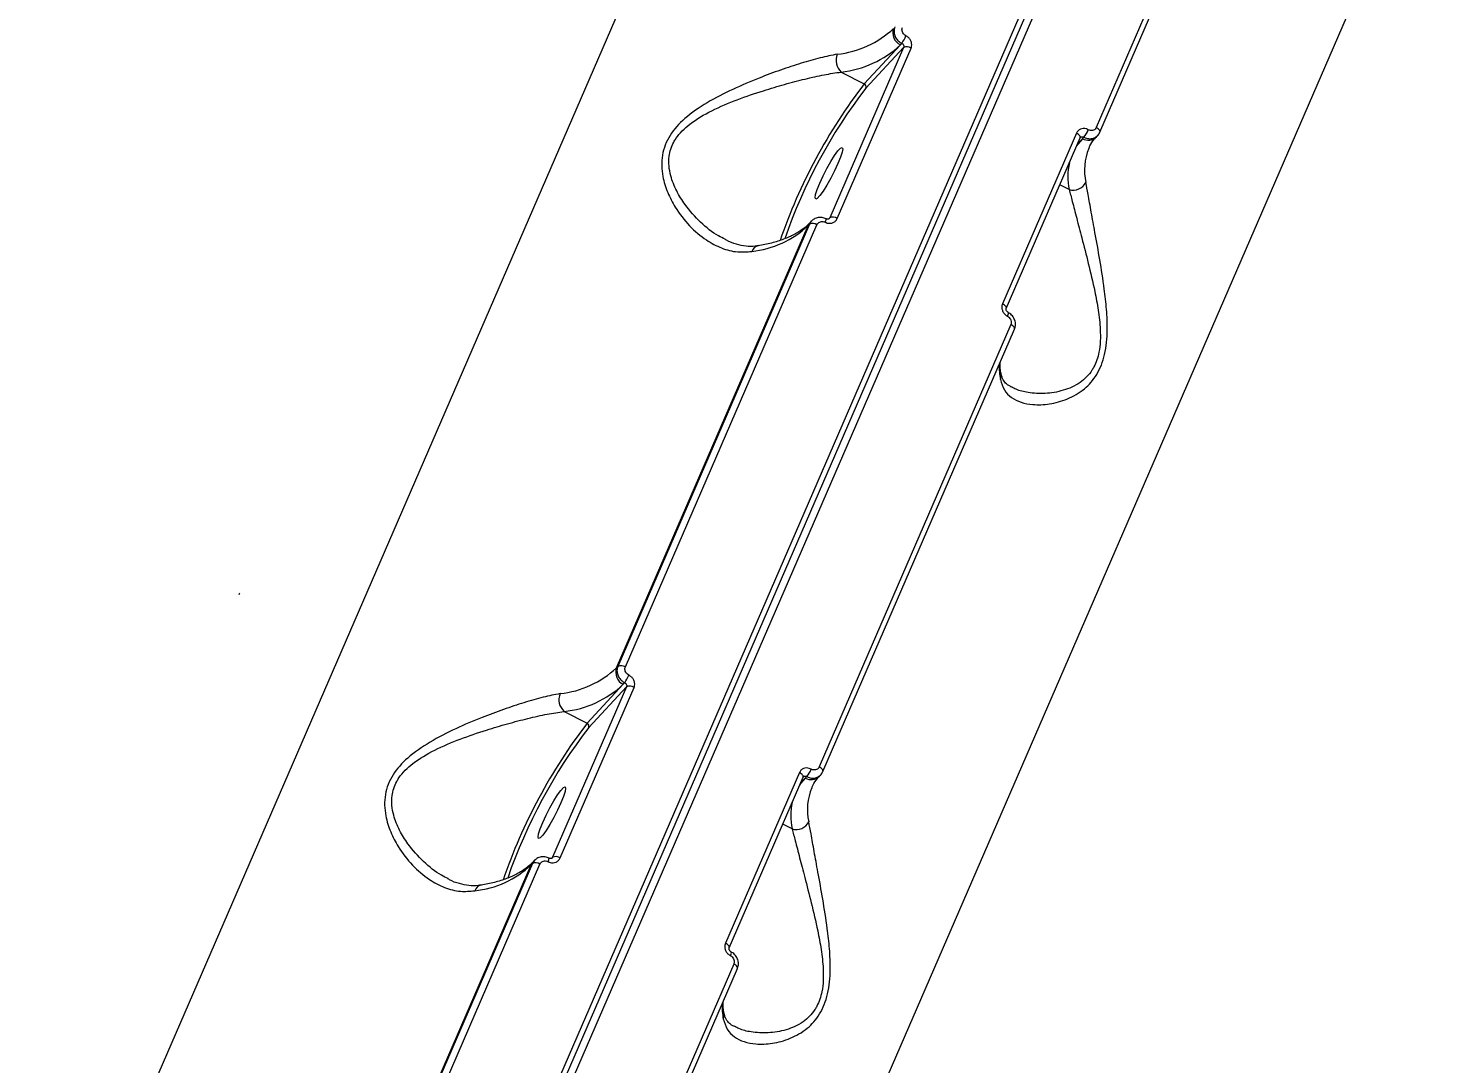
# Model space of a CAD drawing. Header units: millimetres. Extents: x -5238 to 5144, y -3542 to 5092.
# Drawn here: x 2829.1 to 3048.8, y 1649.7 to 1810.1 of the extents above; entities that cross this region are included whole.
import ezdxf

# ---------------------------------------------------------------- set-up
doc = ezdxf.new("R2010")
doc.units = ezdxf.units.MM
for name, color, linetype in [('DIKOM_ОБЪЕКТ', 7, 'Continuous'), ('DIKOM_РАЗМЕР_ЗОНА', 7, 'Continuous'), ('DIKOM_РАЗМЕР_ОБЪЕКТА', 7, 'Continuous')]:
    doc.layers.add(name, color=color, linetype=linetype)
doc.styles.add('style1', font='arial.ttf', dxfattribs={"width": 0.8})
doc.dimstyles.new('1-50', dxfattribs={"dimtxt": 300, "dimasz": 200, "dimexe": 100, "dimexo": 0, "dimgap": 100, "dimtad": 1, "dimtxsty": 'style1', "dimcen": 200, "dimclrd": 7, "dimclre": 7, "dimclrt": 7, "dimadec": 1, "dimazin": 2, "dimtfac": 1, "dimtmove": 0, "dimatfit": 2, "dimfxl": 0, "dimlwd": 25, "dimlwe": 18, "dimarcsym": 0})

# ---------------------------------------------------------------- blocks, each defined once
blk = doc.blocks.new('*D1')
at = {"layer": 'Defpoints', "color": 0, "transparency": 16777216}
for p in [(-4787.63, 5091.56), (3144.22, 5091.56), (-2554.16, -2403.28)]:
    blk.add_point(p, dxfattribs=at)
at = {"layer": 'DIKOM_РАЗМЕР_ЗОНА', "color": 7, "lineweight": 18, "transparency": 16777216}
for p, q in [((3144.22, 5091.56), (-4887.63, 5091.56)), ((-2554.16, -2403.28), (-4887.63, -2403.28))]:
    blk.add_line(p, q, dxfattribs=at)
at = {"layer": 'DIKOM_РАЗМЕР_ЗОНА', "color": 7, "lineweight": 25, "transparency": 16777216}
blk.add_line((-4787.63, -2203.28), (-4787.63, 4891.56), dxfattribs=at)
at = {"layer": 'DIKOM_РАЗМЕР_ЗОНА', "color": 7, "transparency": 16777216}
for points in [[(-4820.97, 4891.56), (-4754.3, 4891.56), (-4787.63, 5091.56)], [(-4820.97, -2203.28), (-4754.3, -2203.28), (-4787.63, -2403.28)]]:
    blk.add_solid(points, dxfattribs=at)
at = {"layer": 'DIKOM_РАЗМЕР_ЗОНА', "color": 7, "transparency": 16777216, "insert": (-5040.81, 1344.14), "char_height": 300, "attachment_point": 5, "rotation": 90, "style": 'style1'}
blk.add_mtext('7500', dxfattribs=at)
blk = doc.blocks.new('*D2')
at = {"layer": 'Defpoints', "color": 0, "transparency": 16777216}
for p in [(5144.22, 2720.02), (-4054.16, -903.28), (5144.22, -3441.88)]:
    blk.add_point(p, dxfattribs=at)
at = {"layer": 'DIKOM_РАЗМЕР_ЗОНА', "color": 7, "lineweight": 18, "transparency": 16777216}
for p, q in [((5144.22, 2720.02), (5144.22, -3541.88)), ((-4054.16, -903.28), (-4054.16, -3541.88))]:
    blk.add_line(p, q, dxfattribs=at)
at = {"layer": 'DIKOM_РАЗМЕР_ЗОНА', "color": 7, "lineweight": 25, "transparency": 16777216}
blk.add_line((-3854.16, -3441.88), (4944.22, -3441.88), dxfattribs=at)
at = {"layer": 'DIKOM_РАЗМЕР_ЗОНА', "color": 7, "transparency": 16777216}
for points in [[(-3854.16, -3408.54), (-3854.16, -3475.21), (-4054.16, -3441.88)], [(4944.22, -3408.54), (4944.22, -3475.21), (5144.22, -3441.88)]]:
    blk.add_solid(points, dxfattribs=at)
at = {"layer": 'DIKOM_РАЗМЕР_ЗОНА', "color": 7, "transparency": 16777216, "insert": (545.03, -3188.7), "char_height": 300, "attachment_point": 5, "style": 'style1'}
blk.add_mtext('9200', dxfattribs=at)
blk = doc.blocks.new('*D3')
at = {"layer": 'Defpoints', "color": 0, "transparency": 16777216}
for p in [(3889.93, 2956), (-2405.68, -161.05), (3889.93, -2949.28)]:
    blk.add_point(p, dxfattribs=at)
at = {"layer": 'DIKOM_РАЗМЕР_ОБЪЕКТА', "color": 7, "lineweight": 18, "transparency": 16777216}
for p, q in [((3889.93, 2956), (3889.93, -3049.28)), ((-2405.68, -161.05), (-2405.68, -3049.28))]:
    blk.add_line(p, q, dxfattribs=at)
at = {"layer": 'DIKOM_РАЗМЕР_ОБЪЕКТА', "color": 7, "lineweight": 25, "transparency": 16777216}
blk.add_line((-2205.68, -2949.28), (3689.93, -2949.28), dxfattribs=at)
at = {"layer": 'DIKOM_РАЗМЕР_ОБЪЕКТА', "color": 7, "transparency": 16777216}
for points in [[(-2205.68, -2915.95), (-2205.68, -2982.61), (-2405.68, -2949.28)], [(3689.93, -2915.95), (3689.93, -2982.61), (3889.93, -2949.28)]]:
    blk.add_solid(points, dxfattribs=at)
at = {"layer": 'DIKOM_РАЗМЕР_ОБЪЕКТА', "color": 7, "transparency": 16777216, "insert": (742.13, -2696.01), "char_height": 300, "attachment_point": 5, "style": 'style1'}
blk.add_mtext('6300', dxfattribs=at)

msp = doc.modelspace()

# ---------------------------------------------------------------- linework, layer by layer
at = {"layer": 'DIKOM_ОБЪЕКТ', "color": 7, "linetype": 'Continuous', "lineweight": 15}
for p, q in [((3037.09, 1937.994), (2864.098, 1538.546)), ((2864.706, 1537.812), (3037.698, 1937.26)), ((2865.863, 1537.636), (3038.855, 1937.084)), ((2954.829, 1892.097), (2829.731, 1603.24)), ((3024.096, 1863.25), (2994.43, 1794.75)), ((2995, 1794.036), (3024.666, 1862.536)), ((2922.178, 1555.573), (3047.276, 1844.43)), ((2964.605, 1807.155), (2953.167, 1780.745)), ((2954.329, 1780.642), (2965.766, 1807.052)), ((2964.109, 1807.541), (2958.5, 1801.497)), ((2958.762, 1800.857), (2964.605, 1807.155)), ((2964.327, 1807.776), (2964.109, 1807.541)), ((2954.934, 1803.336), (2958.5, 1801.497)), ((2991.359, 1793.856), (2979.922, 1767.446)), ((2980.497, 1766.729), (2991.935, 1793.139)), ((2991.531, 1792.205), (2992.282, 1793.015)), ((2992.282, 1793.015), (2992.5, 1793.25)), ((2994.462, 1793.305), (2994.669, 1793.527)), ((2994.963, 1793.979), (2995, 1794.036)), ((2990.239, 1785.132), (2988.791, 1785.879)), ((2950.044, 1779.785), (2920.377, 1711.285)), ((2921.534, 1711.184), (2951.2, 1779.685)), ((2949.838, 1779.563), (2950.044, 1779.785)), ((2950.339, 1780.238), (2950.133, 1780.016)), ((2953.167, 1780.745), (2953.019, 1780.585)), ((2953.167, 1780.745), (2953.091, 1780.632)), ((2920.172, 1711.063), (2949.838, 1779.563)), ((2981.205, 1764.214), (2951.539, 1695.713)), ((2952.109, 1694.999), (2981.775, 1763.499)), ((2861.775, 1722.422), (2861.805, 1722.557)), ((2861.775, 1722.422), (2861.789, 1722.511)), ((2861.814, 1722.555), (2861.828, 1722.644)), ((2920.377, 1711.285), (2920.172, 1711.063)), ((2921.714, 1708.118), (2910.277, 1681.708)), ((2911.438, 1681.606), (2922.876, 1708.015)), ((2921.218, 1708.504), (2915.609, 1702.46)), ((2915.871, 1701.821), (2921.714, 1708.118)), ((2921.436, 1708.739), (2921.218, 1708.504)), ((2912.043, 1704.299), (2915.609, 1702.46)), ((2948.468, 1694.819), (2937.031, 1668.41)), ((2937.607, 1667.692), (2949.044, 1694.102)), ((2948.64, 1693.169), (2949.391, 1693.978)), ((2949.391, 1693.978), (2949.609, 1694.213)), ((2951.572, 1694.268), (2951.778, 1694.49)), ((2952.072, 1694.942), (2952.109, 1694.999)), ((2947.348, 1686.095), (2945.9, 1686.842)), ((2907.153, 1680.748), (2877.487, 1612.248)), ((2906.947, 1680.527), (2907.153, 1680.748)), ((2907.448, 1681.201), (2907.242, 1680.979)), ((2910.277, 1681.708), (2910.128, 1681.548)), ((2910.277, 1681.708), (2910.2, 1681.595)), ((2877.281, 1612.026), (2906.947, 1680.527)), ((2878.643, 1612.148), (2908.309, 1680.648)), ((2938.314, 1665.177), (2908.648, 1596.677)), ((2909.218, 1595.962), (2938.885, 1664.462))]:
    msp.add_line(p, q, dxfattribs=at)
at = {"layer": 'DIKOM_ОБЪЕКТ', "color": 7, "linetype": 'Continuous', "lineweight": 15, "flags": 128}
for points in [[(2991.935, 1793.139), (2991.941, 1793.155), (2991.95, 1793.241), (2991.925, 1793.338), (2991.867, 1793.443), (2991.777, 1793.551), (2991.66, 1793.658), (2991.519, 1793.761), (2991.359, 1793.856)], [(2992.282, 1793.015), (2991.614, 1792.205), (2991.392, 1791.884)], [(2995, 1794.036), (2995.006, 1794.051), (2995.016, 1794.137), (2994.991, 1794.234), (2994.933, 1794.338), (2994.845, 1794.446), (2994.728, 1794.553), (2994.588, 1794.655), (2994.43, 1794.75)], [(2951.64, 1786.141), (2952.15, 1787.249), (2952.732, 1788.389), (2953.34, 1789.47), (2953.923, 1790.403), (2954.435, 1791.114), (2954.834, 1791.544), (2955.089, 1791.659), (2955.177, 1791.449), (2955.092, 1790.932), (2954.842, 1790.149), (2954.445, 1789.164), (2953.935, 1788.057), (2953.353, 1786.916), (2952.746, 1785.836), (2952.162, 1784.902), (2951.65, 1784.192), (2951.251, 1783.761), (2950.997, 1783.647), (2950.909, 1783.856), (2950.993, 1784.373), (2951.244, 1785.156), (2951.64, 1786.141)], [(2950.133, 1780.016), (2950.011, 1779.868), (2949.838, 1779.563)], [(2980.496, 1766.725), (2980.503, 1766.745), (2980.513, 1766.831), (2980.488, 1766.929), (2980.429, 1767.033), (2980.34, 1767.141), (2980.222, 1767.249), (2980.081, 1767.352), (2979.922, 1767.446)], [(2981.775, 1763.499), (2981.781, 1763.515), (2981.791, 1763.601), (2981.766, 1763.698), (2981.709, 1763.802), (2981.62, 1763.909), (2981.503, 1764.017), (2981.363, 1764.119), (2981.205, 1764.214)], [(2949.044, 1694.102), (2949.05, 1694.118), (2949.059, 1694.204), (2949.034, 1694.302), (2948.976, 1694.406), (2948.887, 1694.514), (2948.769, 1694.622), (2948.628, 1694.725), (2948.468, 1694.819)], [(2949.391, 1693.978), (2948.723, 1693.169), (2948.501, 1692.848)], [(2952.109, 1694.999), (2952.115, 1695.014), (2952.125, 1695.1), (2952.1, 1695.197), (2952.043, 1695.301), (2951.954, 1695.409), (2951.837, 1695.516), (2951.697, 1695.619), (2951.539, 1695.713)], [(2908.75, 1687.105), (2909.259, 1688.212), (2909.842, 1689.352), (2910.449, 1690.433), (2911.032, 1691.366), (2911.544, 1692.077), (2911.944, 1692.507), (2912.198, 1692.622), (2912.286, 1692.413), (2912.201, 1691.895), (2911.951, 1691.112), (2911.555, 1690.127), (2911.045, 1689.02), (2910.462, 1687.879), (2909.855, 1686.799), (2909.272, 1685.866), (2908.76, 1685.155), (2908.36, 1684.725), (2908.106, 1684.61), (2908.018, 1684.82), (2908.103, 1685.337), (2908.353, 1686.119), (2908.75, 1687.105)], [(2907.242, 1680.979), (2907.12, 1680.831), (2906.947, 1680.527)], [(2937.605, 1667.689), (2937.612, 1667.708), (2937.622, 1667.795), (2937.597, 1667.892), (2937.539, 1667.997), (2937.449, 1668.105), (2937.332, 1668.212), (2937.19, 1668.315), (2937.031, 1668.41)], [(2938.885, 1664.462), (2938.891, 1664.478), (2938.9, 1664.564), (2938.876, 1664.661), (2938.818, 1664.765), (2938.729, 1664.873), (2938.613, 1664.98), (2938.473, 1665.083), (2938.314, 1665.177)]]:
    msp.add_lwpolyline(points, dxfattribs=at)
at = {"layer": 'DIKOM_ОБЪЕКТ', "color": 7, "linetype": 'Continuous', "lineweight": 15}
for centre, radius, start, end in [((2952.726, 1821.117), 15.107, 276.07436, 313.17417), ((2964.989, 1809.394), 2.052, 159.88944, 244.58158), ((2958.782, 1811.525), 6.694, 325.93458, 337.41138), ((2956.619, 1805.155), 2.479, 157.71714, 227.18629), ((2953.256, 1819.108), 15.861, 276.07318, 313.17611), ((2965.096, 1806.087), 1.175, 55.22253, 114.68776), ((3026.015, 1749.681), 85.107, 142.49482, 161.11573), ((3024.47, 1750.471), 82.804, 142.51827, 160.93419), ((2958.28, 1801.034), 0.513, 339.92359, 64.55284), ((2993.18, 1794.602), 1.824, 240.48773, 314.66955), ((2989.395, 1795.944), 4.111, 319.04517, 337.83318), ((3001.397, 1788.147), 8.792, 157.60919, 192.45762), ((2999.87, 1787.141), 9.839, 167.33561, 191.77895), ((2990.863, 1787.217), 2.176, 253.34838, 333.63322), ((2950.534, 1778.721), 1.171, 55.37086, 114.75186), ((2951.478, 1780.663), 1.141, 328.59686, 357.4381), ((2953.658, 1779.676), 1.176, 55.23237, 114.67999), ((2939.504, 1790.575), 15.102, 276.06855, 313.18116), ((2942.383, 1775.087), 1.367, 102.26367, 159.81717), ((2980.06, 1765.949), 0.771, 325.04869, 8.95852), ((2989.553, 1757.699), 10.161, 178.27331, 191.2668), ((2978.172, 1756.34), 1.547, 336.1264, 10.23229), ((2909.835, 1722.081), 15.108, 276.07534, 313.17319), ((2922.099, 1710.358), 2.052, 159.89701, 244.57401), ((2920.868, 1710.222), 1.17, 55.32818, 114.77109), ((2915.873, 1712.498), 6.713, 325.95135, 337.3946), ((2910.366, 1720.07), 15.86, 276.07239, 313.17689), ((2922.205, 1707.05), 1.175, 55.22253, 114.68776), ((2913.728, 1706.118), 2.479, 157.71848, 227.18495), ((2983.13, 1650.642), 85.113, 142.4955, 161.11506), ((2981.579, 1651.434), 82.804, 142.51827, 160.93419), ((2915.389, 1701.997), 0.513, 339.89988, 64.57654), ((2950.289, 1695.565), 1.824, 240.48773, 314.66955), ((2946.504, 1696.907), 4.111, 319.04517, 337.83318), ((2958.506, 1689.11), 8.792, 157.60919, 192.45762), ((2956.98, 1688.104), 9.839, 167.33561, 191.77895), ((2947.972, 1688.18), 2.176, 253.35388, 333.62771), ((2907.643, 1679.684), 1.171, 55.37124, 114.75149), ((2908.591, 1681.625), 1.137, 328.55274, 357.46817), ((2910.768, 1680.642), 1.173, 55.16669, 114.7436), ((2896.612, 1691.541), 15.104, 276.07011, 313.17842), ((2899.492, 1676.05), 1.367, 102.26367, 159.81717), ((2937.17, 1666.912), 0.77, 325.01363, 8.99358), ((2946.611, 1658.657), 10.11, 178.23353, 191.29376), ((2935.282, 1657.303), 1.547, 336.1264, 10.23229)]:
    msp.add_arc(centre, radius, start, end, dxfattribs=at)
for points, knots in [([(3299.344, 1662.4), (3299.366, 1663.113), (3299.442, 1665.614), (3299.262, 1670.008), (3298.811, 1675.573), (3298.046, 1681.237), (3296.991, 1686.986), (3295.64, 1692.818), (3293.996, 1698.728), (3292.061, 1704.711), (3289.834, 1710.763), (3287.319, 1716.879), (3284.517, 1723.054), (3281.43, 1729.284), (3278.062, 1735.564), (3274.413, 1741.889), (3270.488, 1748.253), (3266.29, 1754.654), (3261.821, 1761.085), (3257.085, 1767.542), (3252.086, 1774.02), (3246.827, 1780.514), (3241.314, 1787.02), (3235.548, 1793.532), (3229.536, 1800.046), (3223.282, 1806.557), (3216.79, 1813.06), (3210.065, 1819.55), (3203.112, 1826.022), (3195.938, 1832.472), (3188.546, 1838.895), (3180.943, 1845.285), (3173.134, 1851.639), (3165.126, 1857.951), (3156.923, 1864.217), (3148.533, 1870.432), (3139.962, 1876.592), (3131.215, 1882.691), (3122.301, 1888.725), (3113.225, 1894.69), (3103.994, 1900.581), (3094.615, 1906.395), (3085.095, 1912.125), (3075.442, 1917.769), (3065.662, 1923.323), (3055.762, 1928.779), (3046.867, 1933.547), (3041.249, 1936.468), (3039.001, 1937.637)], [0, 0, 0, 0, 0.0088208, 0.0309504, 0.0530921, 0.0752452, 0.0974091, 0.1195824, 0.1417639, 0.1639521, 0.1861458, 0.2083441, 0.2305454, 0.252749, 0.2749543, 0.2971604, 0.3193668, 0.3415735, 0.3637795, 0.3859848, 0.4081893, 0.4303926, 0.4525954, 0.4747966, 0.4969974, 0.5191965, 0.5413949, 0.5635924, 0.5857886, 0.6079841, 0.6301785, 0.6523723, 0.6745648, 0.6967567, 0.7189483, 0.7411388, 0.7633286, 0.7855179, 0.8077068, 0.8298952, 0.8520827, 0.8742703, 0.8964575, 0.9186441, 0.9408305, 0.9630167, 0.9852027, 1, 1, 1, 1]), ([(2963.268, 1810.321), (2963.224, 1810.195), (2963.113, 1809.878), (2963.124, 1809.308), (2963.344, 1808.686), (2963.752, 1808.133), (2964.135, 1807.895), (2964.327, 1807.776)], [0, 0, 0, 0, 0.1407006, 0.3554126, 0.5702349, 0.7851214, 1, 1, 1, 1]), ([(2964.962, 1808.954), (2964.865, 1809.013), (2964.672, 1809.131), (2964.465, 1809.405), (2964.354, 1809.715), (2964.347, 1810), (2964.402, 1810.158), (2964.424, 1810.221)], [0, 0, 0, 0, 0.2151016, 0.4302286, 0.6450494, 0.8594813, 1, 1, 1, 1]), ([(2965.766, 1807.052), (2965.799, 1807.146), (2965.883, 1807.384), (2965.873, 1807.812), (2965.706, 1808.276), (2965.396, 1808.689), (2965.107, 1808.866), (2964.962, 1808.954)], [0, 0, 0, 0, 0.1405842, 0.355123, 0.5698277, 0.784879, 1, 1, 1, 1]), ([(2954.325, 1806.095), (2953.472, 1805.927), (2951.767, 1805.591), (2948.764, 1804.721), (2945.576, 1803.668), (2942.016, 1802.335), (2938.15, 1800.709), (2934.195, 1798.677), (2930.784, 1796.36), (2928.659, 1794.032), (2927.66, 1792.044), (2927.214, 1790.44), (2927.113, 1788.791), (2927.343, 1786.815), (2928.034, 1784.634), (2929.414, 1782.008), (2931.409, 1779.432), (2933.889, 1777.32), (2936.417, 1775.992), (2938.789, 1775.36), (2940.372, 1775.496), (2941.1, 1775.558)], [0, 0, 0, 0, 0.0554768, 0.1110239, 0.1664963, 0.2220043, 0.290024, 0.3579618, 0.4226759, 0.477408, 0.5052487, 0.5330956, 0.5627113, 0.5923763, 0.6404288, 0.6885814, 0.7603252, 0.8320619, 0.8910004, 0.9498674, 1, 1, 1, 1]), ([(2964.327, 1807.776), (2964.376, 1807.748), (2964.475, 1807.692), (2964.581, 1807.558), (2964.639, 1807.406), (2964.643, 1807.265), (2964.616, 1807.186), (2964.605, 1807.155)], [0, 0, 0, 0, 0.2154266, 0.4307279, 0.6453004, 0.8597227, 1, 1, 1, 1]), ([(2936.976, 1777.445), (2936.631, 1777.608), (2935.29, 1778.238), (2933.135, 1780.012), (2930.969, 1782.422), (2929.419, 1784.894), (2928.595, 1786.92), (2928.248, 1788.753), (2928.258, 1790.53), (2928.726, 1791.992), (2929.507, 1793.283), (2930.31, 1794.25), (2932.081, 1795.799), (2934.964, 1797.462), (2938.854, 1799.108), (2942.679, 1800.399), (2946.205, 1801.452), (2949.373, 1802.277), (2952.364, 1802.956), (2954.078, 1803.209), (2954.934, 1803.336)], [0, 0, 0, 0, 0.0295207, 0.1148081, 0.2000956, 0.2560544, 0.311878, 0.3451938, 0.3784275, 0.4266917, 0.4395465, 0.470126, 0.5007738, 0.5751114, 0.6553532, 0.735704, 0.8019481, 0.8681524, 0.9341203, 1, 1, 1, 1]), ([(2993.202, 1794.393), (2993.103, 1794.439), (2992.853, 1794.554), (2992.422, 1794.603), (2991.969, 1794.5), (2991.583, 1794.25), (2991.434, 1793.987), (2991.359, 1793.856)], [0, 0, 0, 0, 0.1418574, 0.3567987, 0.5713577, 0.785787, 1, 1, 1, 1]), ([(2991.936, 1793.138), (2991.937, 1793.141), (2991.945, 1793.169), (2991.959, 1793.179), (2991.972, 1793.188)], [0, 0, 0, 0, 0.1266323, 1, 1, 1, 1]), ([(2991.97, 1793.19), (2991.974, 1793.195), (2992.004, 1793.242), (2992.101, 1793.293), (2992.246, 1793.326), (2992.387, 1793.306), (2992.467, 1793.266), (2992.5, 1793.25)], [0, 0, 0, 0, 0.0326622, 0.2961994, 0.560498, 0.8249953, 1, 1, 1, 1]), ([(2992.5, 1793.25), (2992.632, 1793.189), (2992.967, 1793.038), (2993.541, 1792.98), (2994.154, 1793.108), (2994.464, 1793.355), (2994.618, 1793.478)], [0, 0, 0, 0, 0.1814558, 0.4563118, 0.7310146, 1, 1, 1, 1]), ([(2994.43, 1794.75), (2994.38, 1794.663), (2994.28, 1794.487), (2994.023, 1794.321), (2993.722, 1794.253), (2993.434, 1794.286), (2993.268, 1794.362), (2993.202, 1794.393)], [0, 0, 0, 0, 0.2142671, 0.4285675, 0.6431782, 0.8581099, 1, 1, 1, 1]), ([(2993.29, 1791.464), (2993.342, 1791.608), (2993.536, 1792.147), (2993.963, 1792.74), (2994.363, 1793.192), (2994.462, 1793.305)], [0, 0, 0, 0, 0.2141444, 0.8039823, 1, 1, 1, 1]), ([(2994.618, 1793.478), (2994.621, 1793.48), (2994.79, 1793.593), (2994.877, 1793.788), (2994.963, 1793.979)], [0, 0, 0, 0, 0.0202733, 1, 1, 1, 1]), ([(2979.587, 1755.714), (2979.759, 1755.148), (2980.103, 1754.016), (2981.243, 1752.879), (2982.754, 1752.125), (2984.727, 1751.748), (2987.157, 1751.826), (2989.913, 1752.566), (2992.514, 1754.011), (2994.298, 1755.971), (2995.255, 1757.913), (2995.777, 1759.599), (2996.067, 1761.453), (2996.187, 1763.804), (2996.059, 1766.593), (2995.635, 1770.248), (2994.995, 1774.286), (2994.267, 1778.285), (2993.651, 1781.674), (2993.167, 1784.341), (2992.924, 1785.649), (2992.812, 1786.25)], [0, 0, 0, 0, 0.055475, 0.1110243, 0.1664979, 0.2220062, 0.2900234, 0.357962, 0.4226744, 0.477405, 0.5052462, 0.5330931, 0.5627074, 0.5923749, 0.6404283, 0.6885805, 0.7603254, 0.8320615, 0.8909992, 0.9498676, 1, 1, 1, 1]), ([(2990.239, 1785.132), (2990.395, 1784.544), (2990.733, 1783.27), (2991.394, 1780.711), (2992.234, 1777.494), (2993.213, 1773.692), (2994.114, 1769.903), (2994.764, 1766.448), (2995.065, 1763.861), (2995.084, 1761.661), (2994.863, 1759.655), (2994.349, 1758.137), (2993.631, 1756.918), (2992.937, 1756.061), (2991.477, 1754.851), (2989.261, 1753.894), (2986.479, 1753.457), (2984.025, 1753.617), (2982.284, 1754.013), (2981.546, 1754.443), (2981.322, 1754.573)], [0, 0, 0, 0, 0.0593362, 0.1286027, 0.1997494, 0.2839093, 0.3702823, 0.4255924, 0.4820324, 0.5148647, 0.5485722, 0.5968276, 0.6096807, 0.6397883, 0.6708984, 0.7452232, 0.8244081, 0.9057706, 0.9714109, 1, 1, 1, 1]), ([(2950.133, 1780.016), (2949.97, 1779.85), (2949.475, 1779.346), (2948.443, 1778.58), (2946.935, 1777.774), (2945.173, 1777.112), (2943.528, 1776.678), (2942.449, 1776.486), (2942.098, 1776.423)], [0, 0, 0, 0, 0.1024911, 0.3106812, 0.5124673, 0.7099334, 0.9057097, 1, 1, 1, 1]), ([(2950.403, 1780.296), (2950.395, 1780.291), (2950.22, 1780.174), (2950.13, 1779.975), (2950.044, 1779.785)], [0, 0, 0, 0, 0.0438141, 1, 1, 1, 1]), ([(2952.611, 1780.595), (2952.404, 1780.683), (2951.955, 1780.873), (2951.237, 1780.801), (2950.684, 1780.588), (2950.483, 1780.348), (2950.427, 1780.281)], [0, 0, 0, 0, 0.2765753, 0.6020989, 0.8887327, 1, 1, 1, 1]), ([(2951.2, 1779.685), (2951.25, 1779.773), (2951.35, 1779.949), (2951.611, 1780.12), (2951.919, 1780.194), (2952.213, 1780.169), (2952.384, 1780.097), (2952.452, 1780.068)], [0, 0, 0, 0, 0.2142306, 0.4285543, 0.6431199, 0.8580849, 1, 1, 1, 1]), ([(2952.452, 1780.068), (2952.554, 1780.025), (2952.81, 1779.917), (2953.251, 1779.879), (2953.712, 1779.99), (2954.104, 1780.247), (2954.254, 1780.51), (2954.329, 1780.642)], [0, 0, 0, 0, 0.1418573, 0.3566957, 0.5713183, 0.7856997, 1, 1, 1, 1]), ([(2953.085, 1780.635), (2953.074, 1780.621), (2953.045, 1780.582), (2952.938, 1780.543), (2952.778, 1780.557), (2952.664, 1780.575), (2952.619, 1780.611), (2952.618, 1780.612)], [0, 0, 0, 0, 0.2168323, 0.5705128, 0.7844079, 0.9981247, 1, 1, 1, 1]), ([(2942.099, 1776.454), (2941.941, 1776.42), (2941.31, 1776.283), (2940.19, 1776.329), (2938.708, 1776.632), (2937.612, 1777.008), (2937.037, 1777.354), (2936.967, 1777.396)], [0, 0, 0, 0, 0.0914229, 0.3654725, 0.6566099, 0.9579258, 1, 1, 1, 1]), ([(2979.922, 1767.446), (2979.888, 1767.352), (2979.805, 1767.113), (2979.81, 1766.682), (2979.97, 1766.209), (2980.269, 1765.785), (2980.551, 1765.6), (2980.692, 1765.507)], [0, 0, 0, 0, 0.1406302, 0.355079, 0.5699142, 0.7849324, 1, 1, 1, 1]), ([(2980.821, 1766.072), (2980.813, 1766.075), (2980.765, 1766.097), (2980.671, 1766.173), (2980.566, 1766.296), (2980.497, 1766.439), (2980.469, 1766.574), (2980.476, 1766.677), (2980.493, 1766.71), (2980.5, 1766.725)], [0, 0, 0, 0, 0.027698, 0.183451, 0.3446361, 0.5060195, 0.6757558, 0.8621082, 1, 1, 1, 1]), ([(2980.692, 1765.507), (2980.786, 1765.446), (2980.974, 1765.322), (2981.173, 1765.039), (2981.279, 1764.724), (2981.283, 1764.436), (2981.227, 1764.277), (2981.205, 1764.214)], [0, 0, 0, 0, 0.2152318, 0.430203, 0.6450098, 0.8594925, 1, 1, 1, 1]), ([(2981.759, 1763.507), (2981.825, 1763.684), (2981.971, 1764.076), (2981.902, 1764.756), (2981.598, 1765.419), (2981.194, 1765.873), (2980.888, 1766.014), (2980.811, 1766.05)], [0, 0, 0, 0, 0.1909171, 0.4220346, 0.6636783, 0.9155459, 1, 1, 1, 1]), ([(2979.693, 1756.623), (2979.647, 1756.888), (2979.538, 1757.502), (2979.546, 1758.05), (2979.551, 1758.362)], [0, 0, 0, 0, 0.4317336, 1, 1, 1, 1]), ([(2981.307, 1754.548), (2981.156, 1754.619), (2980.703, 1754.832), (2980.248, 1755.312), (2979.864, 1755.891), (2979.746, 1756.445), (2979.704, 1756.641)], [0, 0, 0, 0, 0.1589801, 0.4760333, 0.8151321, 1, 1, 1, 1]), ([(2920.377, 1711.285), (2920.333, 1711.159), (2920.222, 1710.842), (2920.234, 1710.271), (2920.453, 1709.649), (2920.861, 1709.096), (2921.244, 1708.858), (2921.436, 1708.739)], [0, 0, 0, 0, 0.1407598, 0.355461, 0.5703065, 0.7851322, 1, 1, 1, 1]), ([(2922.071, 1709.917), (2921.974, 1709.976), (2921.781, 1710.094), (2921.575, 1710.369), (2921.463, 1710.678), (2921.456, 1710.963), (2921.512, 1711.122), (2921.534, 1711.184)], [0, 0, 0, 0, 0.2151107, 0.4301545, 0.6450342, 0.8594753, 1, 1, 1, 1]), ([(2922.876, 1708.015), (2922.909, 1708.11), (2922.992, 1708.348), (2922.982, 1708.775), (2922.815, 1709.24), (2922.506, 1709.653), (2922.216, 1709.829), (2922.071, 1709.917)], [0, 0, 0, 0, 0.1405764, 0.3551035, 0.5698556, 0.7848092, 1, 1, 1, 1]), ([(2921.436, 1708.739), (2921.485, 1708.711), (2921.584, 1708.655), (2921.691, 1708.522), (2921.748, 1708.37), (2921.753, 1708.228), (2921.725, 1708.149), (2921.714, 1708.118)], [0, 0, 0, 0, 0.2153977, 0.4306701, 0.6452592, 0.8595988, 1, 1, 1, 1]), ([(2911.434, 1707.058), (2910.582, 1706.89), (2908.876, 1706.554), (2905.873, 1705.684), (2902.685, 1704.631), (2899.126, 1703.299), (2895.26, 1701.673), (2891.304, 1699.641), (2887.893, 1697.324), (2885.769, 1694.995), (2884.769, 1693.007), (2884.323, 1691.403), (2884.223, 1689.754), (2884.452, 1687.779), (2885.143, 1685.598), (2886.523, 1682.972), (2888.519, 1680.395), (2890.998, 1678.283), (2893.526, 1676.955), (2895.898, 1676.323), (2897.481, 1676.459), (2898.21, 1676.522)], [0, 0, 0, 0, 0.0554757, 0.1110239, 0.1664964, 0.2220045, 0.2900243, 0.3579622, 0.4226764, 0.4774064, 0.5052457, 0.5330957, 0.5627082, 0.5923759, 0.6404295, 0.6885811, 0.7603267, 0.8320616, 0.8910002, 0.9498673, 1, 1, 1, 1]), ([(2894.086, 1678.409), (2893.741, 1678.571), (2892.399, 1679.201), (2890.244, 1680.976), (2888.078, 1683.386), (2886.528, 1685.857), (2885.704, 1687.883), (2885.357, 1689.716), (2885.367, 1691.493), (2885.835, 1692.956), (2886.617, 1694.247), (2887.419, 1695.214), (2889.19, 1696.762), (2892.073, 1698.425), (2895.963, 1700.072), (2899.788, 1701.363), (2903.314, 1702.415), (2906.483, 1703.24), (2909.473, 1703.919), (2911.187, 1704.172), (2912.043, 1704.299)], [0, 0, 0, 0, 0.0295235, 0.1148105, 0.200094, 0.2560558, 0.3118779, 0.3451935, 0.3784271, 0.4266921, 0.439549, 0.470129, 0.5007732, 0.5751168, 0.6553542, 0.7357046, 0.8019473, 0.8681552, 0.9341191, 1, 1, 1, 1]), ([(2950.311, 1695.356), (2950.212, 1695.402), (2949.963, 1695.518), (2949.531, 1695.566), (2949.078, 1695.464), (2948.693, 1695.214), (2948.543, 1694.951), (2948.468, 1694.819)], [0, 0, 0, 0, 0.1418603, 0.3566945, 0.571348, 0.7856806, 1, 1, 1, 1]), ([(2949.045, 1694.101), (2949.046, 1694.105), (2949.055, 1694.132), (2949.069, 1694.143), (2949.081, 1694.152)], [0, 0, 0, 0, 0.1266007, 1, 1, 1, 1]), ([(2949.079, 1694.153), (2949.083, 1694.158), (2949.113, 1694.205), (2949.21, 1694.256), (2949.355, 1694.29), (2949.496, 1694.27), (2949.577, 1694.229), (2949.609, 1694.213)], [0, 0, 0, 0, 0.0326635, 0.2961187, 0.5604278, 0.8249355, 1, 1, 1, 1]), ([(2949.609, 1694.213), (2949.742, 1694.153), (2950.076, 1694.001), (2950.651, 1693.943), (2951.264, 1694.071), (2951.574, 1694.319), (2951.727, 1694.441)], [0, 0, 0, 0, 0.1814446, 0.4563135, 0.7309943, 1, 1, 1, 1]), ([(2951.539, 1695.713), (2951.489, 1695.626), (2951.39, 1695.451), (2951.133, 1695.284), (2950.831, 1695.216), (2950.544, 1695.249), (2950.377, 1695.326), (2950.311, 1695.356)], [0, 0, 0, 0, 0.2142636, 0.4285604, 0.6431675, 0.8580956, 1, 1, 1, 1]), ([(2950.399, 1692.427), (2950.451, 1692.571), (2950.646, 1693.11), (2951.072, 1693.704), (2951.472, 1694.155), (2951.572, 1694.268)], [0, 0, 0, 0, 0.2141302, 0.8039788, 1, 1, 1, 1]), ([(2951.727, 1694.441), (2951.73, 1694.444), (2951.899, 1694.557), (2951.987, 1694.752), (2952.072, 1694.942)], [0, 0, 0, 0, 0.0202681, 1, 1, 1, 1]), ([(2936.696, 1656.677), (2936.868, 1656.111), (2937.212, 1654.979), (2938.352, 1653.842), (2939.863, 1653.088), (2941.837, 1652.712), (2944.266, 1652.789), (2947.022, 1653.53), (2949.624, 1654.974), (2951.407, 1656.935), (2952.365, 1658.877), (2952.886, 1660.562), (2953.176, 1662.416), (2953.296, 1664.768), (2953.169, 1667.556), (2952.744, 1671.211), (2952.105, 1675.25), (2951.376, 1679.249), (2950.76, 1682.638), (2950.277, 1685.305), (2950.033, 1686.612), (2949.921, 1687.214)], [0, 0, 0, 0, 0.0554751, 0.1110227, 0.1664965, 0.2220063, 0.2900235, 0.3579622, 0.4226769, 0.4774078, 0.5052453, 0.5330929, 0.5627107, 0.5923746, 0.6404281, 0.6885803, 0.7603247, 0.8320614, 0.8909992, 0.9498671, 1, 1, 1, 1]), ([(2947.348, 1686.095), (2947.504, 1685.508), (2947.842, 1684.233), (2948.503, 1681.674), (2949.343, 1678.458), (2950.322, 1674.655), (2951.223, 1670.866), (2951.873, 1667.412), (2952.174, 1664.825), (2952.193, 1662.624), (2951.972, 1660.619), (2951.458, 1659.1), (2950.74, 1657.881), (2950.046, 1657.025), (2948.586, 1655.814), (2946.37, 1654.857), (2943.588, 1654.42), (2941.134, 1654.58), (2939.393, 1654.977), (2938.655, 1655.406), (2938.431, 1655.537)], [0, 0, 0, 0, 0.0593363, 0.1286029, 0.1997484, 0.2839093, 0.3702784, 0.4255926, 0.4820327, 0.5148608, 0.5485722, 0.5968276, 0.6096808, 0.6397861, 0.6708989, 0.7452253, 0.8244087, 0.9057712, 0.9714099, 1, 1, 1, 1]), ([(2907.242, 1680.979), (2907.079, 1680.813), (2906.585, 1680.31), (2905.552, 1679.543), (2904.044, 1678.737), (2902.283, 1678.075), (2900.637, 1677.642), (2899.558, 1677.449), (2899.207, 1677.387)], [0, 0, 0, 0, 0.1024874, 0.3106805, 0.5124664, 0.7099256, 0.9057017, 1, 1, 1, 1]), ([(2907.512, 1681.259), (2907.504, 1681.254), (2907.33, 1681.137), (2907.239, 1680.938), (2907.153, 1680.748)], [0, 0, 0, 0, 0.0435654, 1, 1, 1, 1]), ([(2909.72, 1681.559), (2909.514, 1681.646), (2909.064, 1681.836), (2908.346, 1681.764), (2907.794, 1681.551), (2907.593, 1681.311), (2907.536, 1681.244)], [0, 0, 0, 0, 0.2766454, 0.6021282, 0.8887331, 1, 1, 1, 1]), ([(2908.309, 1680.648), (2908.359, 1680.736), (2908.459, 1680.912), (2908.72, 1681.083), (2909.028, 1681.158), (2909.322, 1681.133), (2909.493, 1681.06), (2909.561, 1681.032)], [0, 0, 0, 0, 0.2142387, 0.4286839, 0.6431533, 0.8581209, 1, 1, 1, 1]), ([(2909.561, 1681.032), (2909.663, 1680.989), (2909.919, 1680.88), (2910.36, 1680.843), (2910.821, 1680.954), (2911.213, 1681.21), (2911.363, 1681.474), (2911.438, 1681.606)], [0, 0, 0, 0, 0.1418948, 0.3568245, 0.5713401, 0.7856735, 1, 1, 1, 1]), ([(2910.194, 1681.599), (2910.183, 1681.584), (2910.154, 1681.545), (2910.048, 1681.508), (2909.885, 1681.517), (2909.779, 1681.544), (2909.728, 1681.575), (2909.728, 1681.575)], [0, 0, 0, 0, 0.2167524, 0.570548, 0.7842109, 0.9983067, 1, 1, 1, 1]), ([(2899.208, 1677.417), (2899.051, 1677.383), (2898.42, 1677.246), (2897.299, 1677.292), (2895.817, 1677.595), (2894.722, 1677.971), (2894.146, 1678.317), (2894.076, 1678.36)], [0, 0, 0, 0, 0.0914081, 0.3654725, 0.6565993, 0.9579258, 1, 1, 1, 1]), ([(2937.031, 1668.41), (2936.998, 1668.315), (2936.914, 1668.077), (2936.92, 1667.645), (2937.079, 1667.172), (2937.379, 1666.749), (2937.66, 1666.563), (2937.801, 1666.471)], [0, 0, 0, 0, 0.1405317, 0.3550929, 0.5698196, 0.7848547, 1, 1, 1, 1]), ([(2937.93, 1667.036), (2937.923, 1667.039), (2937.874, 1667.06), (2937.78, 1667.136), (2937.675, 1667.26), (2937.606, 1667.403), (2937.578, 1667.538), (2937.585, 1667.64), (2937.602, 1667.674), (2937.609, 1667.688)], [0, 0, 0, 0, 0.02797, 0.1835771, 0.3447549, 0.5062297, 0.6757773, 0.8621144, 1, 1, 1, 1]), ([(2937.801, 1666.471), (2937.895, 1666.409), (2938.083, 1666.286), (2938.282, 1666.003), (2938.388, 1665.687), (2938.392, 1665.399), (2938.336, 1665.24), (2938.314, 1665.177)], [0, 0, 0, 0, 0.2151279, 0.4302138, 0.6449916, 0.8594615, 1, 1, 1, 1]), ([(2938.868, 1664.47), (2938.934, 1664.647), (2939.08, 1665.039), (2939.011, 1665.719), (2938.707, 1666.382), (2938.303, 1666.836), (2937.997, 1666.978), (2937.92, 1667.013)], [0, 0, 0, 0, 0.1909099, 0.4220244, 0.6636556, 0.9155137, 1, 1, 1, 1]), ([(2936.803, 1657.587), (2936.756, 1657.852), (2936.648, 1658.465), (2936.655, 1659.014), (2936.66, 1659.325)], [0, 0, 0, 0, 0.4317456, 1, 1, 1, 1]), ([(2938.416, 1655.511), (2938.265, 1655.582), (2937.813, 1655.795), (2937.357, 1656.276), (2936.974, 1656.854), (2936.855, 1657.408), (2936.813, 1657.604)], [0, 0, 0, 0, 0.1589768, 0.4760358, 0.8151152, 1, 1, 1, 1])]:
    msp.add_open_spline(points, degree=3, knots=knots, dxfattribs=at)

# ---------------------------------------------------------------- dimensions: what is measured, and where the dimension line sits
at = {"layer": 'DIKOM_РАЗМЕР_ЗОНА'}
dim = msp.add_linear_dim(base=(-4787.635, 5091.556), p1=(-2554.164, -2403.276), p2=(3144.22, 5091.556), angle=90, text='7500', dimstyle='1-50', dxfattribs=at)
dim.commit()
dim.dimension.update_dxf_attribs({"geometry": '*D1', "text_midpoint": (-4787.635, 1344.14), "dimtype": 160})
dim = msp.add_linear_dim(base=(5144.22, -3441.876), p1=(-4054.164, -903.276), p2=(5144.22, 2720.022), text='9200', dimstyle='1-50', dxfattribs=at)
dim.commit()
dim.dimension.update_dxf_attribs({"geometry": '*D2', "text_midpoint": (545.028, -3441.876), "dimtype": 160})
at = {"layer": 'DIKOM_РАЗМЕР_ОБЪЕКТА'}
dim = msp.add_linear_dim(base=(3889.931, -2949.281), p1=(-2405.679, -161.052), p2=(3889.931, 2956.002), text='6300', dimstyle='1-50', dxfattribs=at)
dim.commit()
dim.dimension.update_dxf_attribs({"geometry": '*D3', "text_midpoint": (742.126, -2949.281), "dimtype": 160})

doc.saveas('drawing.dxf')
